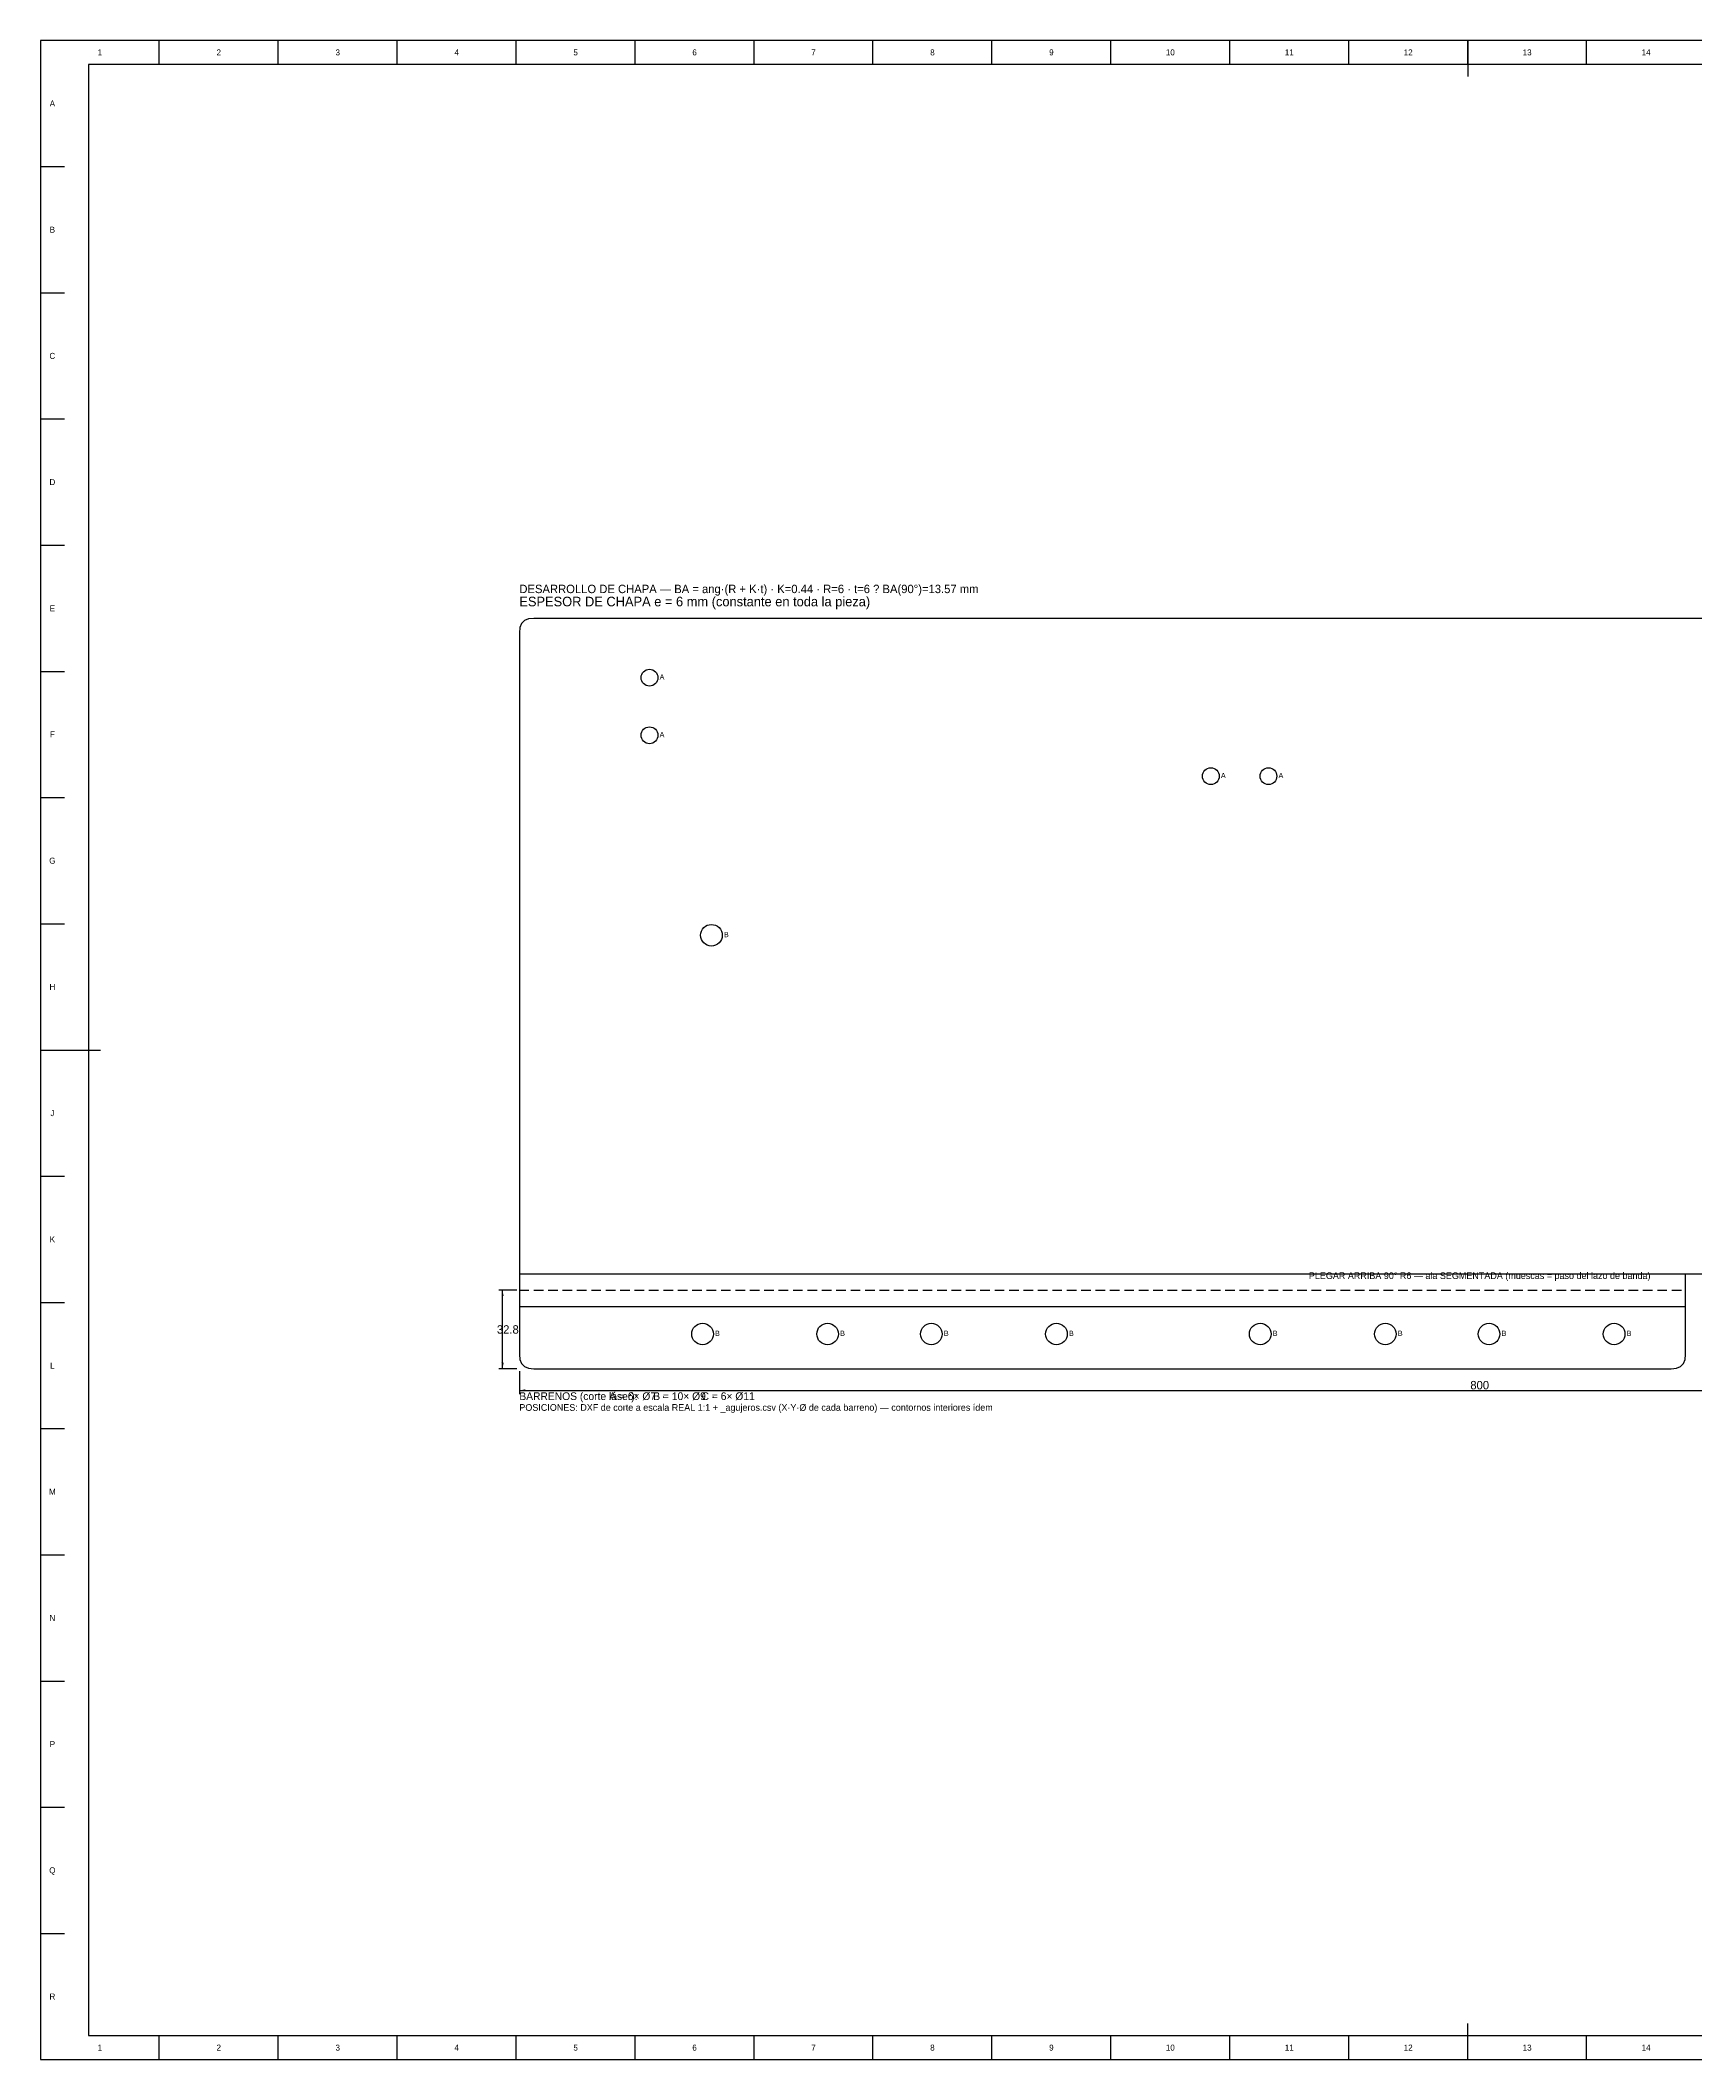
# Model space of a CAD drawing. Extents: x 0 to 1189, y 0 to 841.
# Drawn here: x 0 to 689, y 0 to 841 of the extents above; entities that cross this region are included whole.
import ezdxf
from ezdxf.enums import TextEntityAlignment as Align

# ---------------------------------------------------------------- set-up
doc = ezdxf.new("R2010")
doc.units = 0
doc.linetypes.add('DASHED', pattern=[6, 4, -2])
for name, color, linetype in [('COTAS', 7, 'CONTINUOUS'), ('FINA', 7, 'CONTINUOUS'), ('NORMA', 7, 'CONTINUOUS'), ('PLIEGUE', 1, 'DASHED'), ('TEXTO', 7, 'CONTINUOUS'), ('VISIBLE', 7, 'CONTINUOUS')]:
    doc.layers.add(name, color=color, linetype=linetype)

msp = doc.modelspace()

# ---------------------------------------------------------------- linework, layer by layer
at = {"layer": 'COTAS'}
for p, q in [((198.5, 320.505), (191, 320.505)), ((192.5, 287.715), (192.5, 320.505)), ((198.5, 287.715), (191, 287.715)), ((199.5, 286.715), (199.5, 277.215)), ((199.5, 278.715), (999.5, 278.715))]:
    msp.add_line(p, q, dxfattribs=at)
for points in [[(192.5, 320.505), (192.95, 318.005), (192.05, 318.005)], [(192.5, 287.715), (192.95, 290.215), (192.05, 290.215)], [(199.5, 278.715), (202, 279.165), (202, 278.265)]]:
    msp.add_solid(points, dxfattribs=at)
at = {"layer": 'FINA'}
for p, q in [((1189, 841), (0, 841)), ((0, 841), (0, 0)), ((49.5417, 831), (49.5417, 841)), ((99.0833, 831), (99.0833, 841)), ((148.625, 831), (148.625, 841)), ((198.1667, 831), (198.1667, 841)), ((247.7083, 831), (247.7083, 841)), ((297.25, 831), (297.25, 841)), ((346.7917, 831), (346.7917, 841)), ((396.3333, 831), (396.3333, 841)), ((445.875, 831), (445.875, 841)), ((495.4167, 831), (495.4167, 841)), ((544.9583, 831), (544.9583, 841)), ((594.5, 831), (594.5, 841)), ((644.0417, 831), (644.0417, 841)), ((0, 788.4375), (10, 788.4375)), ((0, 735.875), (10, 735.875)), ((0, 683.3125), (10, 683.3125)), ((0, 630.75), (10, 630.75)), ((0, 578.1875), (10, 578.1875)), ((0, 525.625), (10, 525.625)), ((0, 473.0625), (10, 473.0625)), ((0, 420.5), (10, 420.5)), ((0, 367.9375), (10, 367.9375)), ((199.5, 327.285), (685.29, 327.285)), ((0, 315.375), (10, 315.375)), ((199.5, 313.715), (685.29, 313.715)), ((0, 262.8125), (10, 262.8125)), ((0, 210.25), (10, 210.25)), ((0, 157.6875), (10, 157.6875)), ((0, 105.125), (10, 105.125)), ((0, 52.5625), (10, 52.5625)), ((49.5417, 0), (49.5417, 10)), ((99.0833, 0), (99.0833, 10)), ((148.625, 0), (148.625, 10)), ((198.1667, 0), (198.1667, 10)), ((247.7083, 0), (247.7083, 10)), ((297.25, 0), (297.25, 10)), ((346.7917, 0), (346.7917, 10)), ((396.3333, 0), (396.3333, 10)), ((445.875, 0), (445.875, 10)), ((495.4167, 0), (495.4167, 10)), ((544.9583, 0), (544.9583, 10)), ((594.5, 0), (594.5, 10)), ((644.0417, 0), (644.0417, 10)), ((0, 0), (1189, 0))]:
    msp.add_line(p, q, dxfattribs=at)
at = {"layer": 'NORMA'}
for p, q in [((594.5, 841), (594.5, 826)), ((1179, 831), (20, 831)), ((20, 831), (20, 10)), ((0, 420.5), (25, 420.5)), ((20, 10), (1179, 10)), ((594.5, 0), (594.5, 15))]:
    msp.add_line(p, q, dxfattribs=at)
at = {"layer": 'PLIEGUE'}
msp.add_line((199.5, 320.505), (685.29, 320.505), dxfattribs=at)
at = {"layer": 'VISIBLE'}
for p, q in [((200.46, 598.125), (199.74, 596.445)), ((201.66, 599.325), (200.46, 598.125)), ((203.34, 600.045), (201.66, 599.325)), ((205.5, 600.285), (203.34, 600.045)), ((993.5, 600.285), (205.5, 600.285)), ((199.74, 596.445), (199.5, 594.285)), ((199.5, 594.285), (199.5, 293.715)), ((685.29, 293.715), (685.29, 327.285)), ((685.29, 327.285), (865.29, 327.285)), ((199.5, 293.715), (199.74, 291.555)), ((199.74, 291.555), (200.46, 289.875)), ((200.46, 289.875), (201.66, 288.675)), ((201.66, 288.675), (203.34, 287.955)), ((203.34, 287.955), (205.5, 287.715)), ((205.5, 287.715), (679.29, 287.715)), ((679.29, 287.715), (681.45, 287.955)), ((681.45, 287.955), (683.13, 288.675)), ((683.13, 288.675), (684.33, 289.875)), ((684.33, 289.875), (685.05, 291.555)), ((685.05, 291.555), (685.29, 293.715))]:
    msp.add_line(p, q, dxfattribs=at)
for centre, radius in [((253.7, 575.585), 3.5), ((253.7, 551.585), 3.5), ((487.5, 534.535), 3.5), ((511.5, 534.535), 3.5), ((279.5, 468.285), 4.5), ((275.8, 302.215), 4.5), ((327.9, 302.215), 4.5), ((371.1, 302.215), 4.5), ((423.2, 302.215), 4.5), ((508.09, 302.215), 4.5), ((560.19, 302.215), 4.5), ((603.39, 302.215), 4.5), ((655.49, 302.215), 4.5)]:
    msp.add_circle(centre, radius, dxfattribs=at)

# ---------------------------------------------------------------- texts
at = {"layer": 'COTAS'}
for s, p in [('32.8', (194.7, 304.11)), ('800', (599.5, 280.915))]:
    msp.add_text(s, height=3.5, dxfattribs=at).set_placement(p, align=Align.MIDDLE_CENTER)
at = {"layer": 'TEXTO'}
for s, height, p in [('1', 2.5, (24.7708, 836)), ('2', 2.5, (74.3125, 836)), ('3', 2.5, (123.8542, 836)), ('4', 2.5, (173.3958, 836)), ('5', 2.5, (222.9375, 836)), ('6', 2.5, (272.4792, 836)), ('7', 2.5, (322.0208, 836)), ('8', 2.5, (371.5625, 836)), ('9', 2.5, (421.1042, 836)), ('10', 2.5, (470.6458, 836)), ('11', 2.5, (520.1875, 836)), ('12', 2.5, (569.7292, 836)), ('13', 2.5, (619.2708, 836)), ('14', 2.5, (668.8125, 836)), ('A', 2.5, (5, 814.7188)), ('B', 2.5, (5, 762.1563)), ('C', 2.5, (5, 709.5938)), ('D', 2.5, (5, 657.0313)), ('E', 2.5, (5, 604.4688)), ('F', 2.5, (5, 551.9063)), ('G', 2.5, (5, 499.3438)), ('H', 2.5, (5, 446.7813)), ('J', 2.5, (5, 394.2188)), ('K', 2.5, (5, 341.6563)), ('PLEGAR ARRIBA 90° R6 — ala SEGMENTADA (muescas = paso del lazo de banda)', 2.8, (599.5, 326.505)), ('L', 2.5, (5, 289.0938)), ('M', 2.5, (5, 236.5313)), ('N', 2.5, (5, 183.9688)), ('P', 2.5, (5, 131.4063)), ('Q', 2.5, (5, 78.8438)), ('R', 2.5, (5, 26.2813)), ('1', 2.5, (24.7708, 5)), ('2', 2.5, (74.3125, 5)), ('3', 2.5, (123.8542, 5)), ('4', 2.5, (173.3958, 5)), ('5', 2.5, (222.9375, 5)), ('6', 2.5, (272.4792, 5)), ('7', 2.5, (322.0208, 5)), ('8', 2.5, (371.5625, 5)), ('9', 2.5, (421.1042, 5)), ('10', 2.5, (470.6458, 5)), ('11', 2.5, (520.1875, 5)), ('12', 2.5, (569.7292, 5)), ('13', 2.5, (619.2708, 5)), ('14', 2.5, (668.8125, 5))]:
    msp.add_text(s, height=height, dxfattribs=at).set_placement(p, align=Align.MIDDLE_CENTER)
for s, height, p in [('DESARROLLO DE CHAPA — BA = ang·(R + K·t) · K=0.44 · R=6 · t=6 ? BA(90°)=13.57 mm', 3.5, (199.5, 610.785)), ('ESPESOR DE CHAPA e = 6 mm (constante en toda la pieza)', 4, (199.5, 605.285)), ('A', 2.2, (257.9, 574.785)), ('A', 2.2, (257.9, 550.785)), ('A', 2.2, (491.7, 533.735)), ('A', 2.2, (515.7, 533.735)), ('B', 2.2, (284.7, 467.485)), ('B', 2.2, (281, 301.415)), ('B', 2.2, (333.1, 301.415)), ('B', 2.2, (376.3, 301.415)), ('B', 2.2, (428.4, 301.415)), ('B', 2.2, (513.29, 301.415)), ('B', 2.2, (565.39, 301.415)), ('B', 2.2, (608.59, 301.415)), ('B', 2.2, (660.69, 301.415)), ('BARRENOS (corte láser): ', 3.2, (199.5, 274.715)), ('A = 6× Ø7  ·  ', 3.2, (236.9272, 274.715)), ('B = 10× Ø9  ·  ', 3.2, (255.2824, 274.715)), ('C = 6× Ø11', 3.2, (275.4168, 274.715)), ('POSICIONES: DXF de corte a escala REAL 1:1 + _agujeros.csv (X·Y·Ø de cada barreno) — contornos interiores ídem', 2.8, (199.5, 270.215))]:
    msp.add_text(s, height=height, dxfattribs=at).set_placement(p)

doc.saveas('drawing.dxf')
